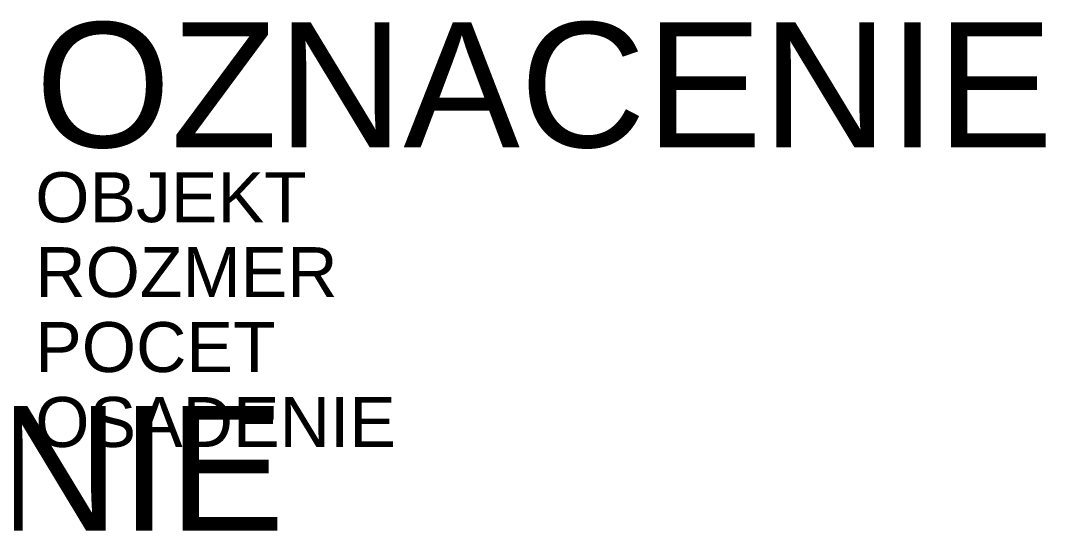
# Model space of a CAD drawing. Header units: metres. Extents: x -10.3 to 25.7, y -1.5 to 9.8.
# Drawn here: x 5.19 to 25.7, y -1.54 to 8.71 of the extents above; entities that cross this region are included whole.
import ezdxf
from ezdxf.enums import TextEntityAlignment as Align

# ---------------------------------------------------------------- set-up
doc = ezdxf.new("R2010")
doc.units = ezdxf.units.M
doc.layers.get('Defpoints').update_dxf_attribs({"color": 140, "lineweight": 5})
doc.styles.get("Standard").update_dxf_attribs({"font": 'arial.ttf'})

msp = doc.modelspace()

# ---------------------------------------------------------------- texts
msp.add_attdef('OZNACENIE', (5.482, 6.177), '507-LOOKVIDITELNOST', height=2.5)
msp.add_attdef('STANICENIE', text='', height=2.5).set_placement((0, 1), align=Align.TOP_CENTER)
at = {"layer": 'Defpoints'}
for tag, p, s in [('OBJEKT', (5.482, 4.677), 'Jestvujúci'), ('ROZMER', (5.482, 3.177), '315x420/450x600/562x750'), ('POCET', (5.482, 1.677), ''), ('OSADENIE', (5.482, 0.177), '')]:
    msp.add_attdef(tag, p, s, height=1, dxfattribs=at)

doc.saveas('drawing.dxf')
